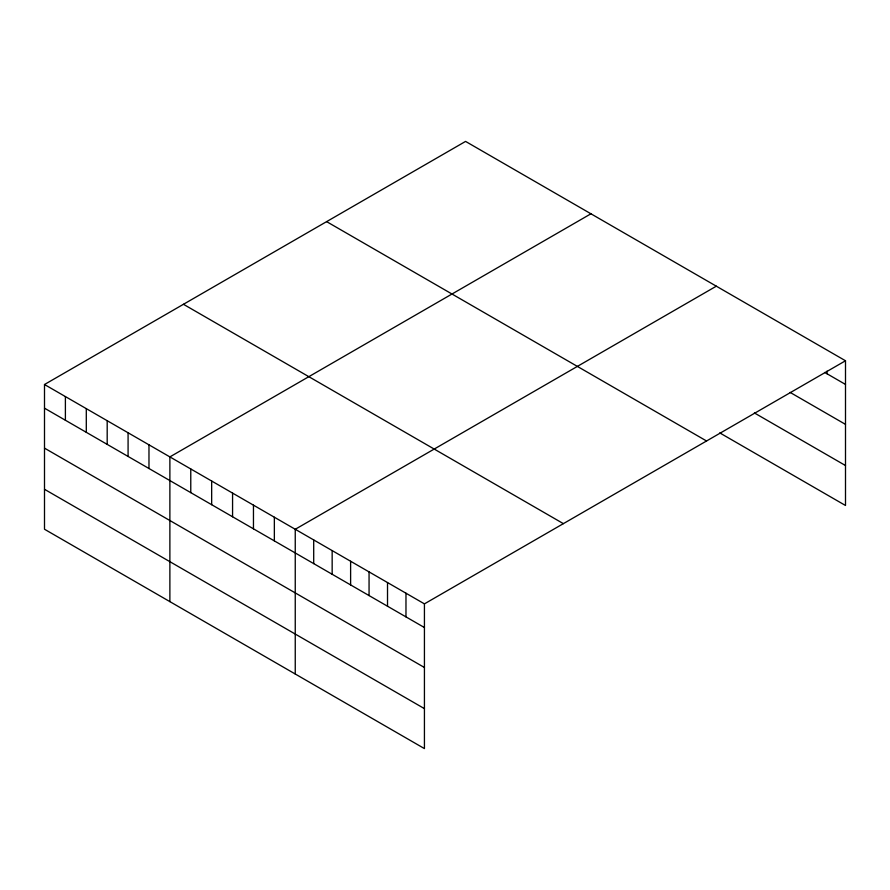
<?xml version="1.0" encoding="UTF-8"?>
<svg xmlns="http://www.w3.org/2000/svg" width="890" height="890" viewBox="0 0 890 890"><rect width="100%" height="100%" fill="white"/><g stroke="black" fill="none" stroke-linecap="round" stroke-linejoin="round"><path stroke-width="1.33" d="M845.5 360.762L424.43 603.865L424.43 748.59L44.5 529.239L44.5 384.513L465.57 141.41L845.5 360.762L845.5 505.487L719.788 432.907M590.949 213.789L169.879 456.904L169.879 601.629M716.328 286.18L295.246 529.283L295.246 674.008M824.741 372.443L845.5 384.435M790.142 392.412L845.5 424.374M754.386 412.938L845.5 465.537M326.619 221.632L706.549 440.984M183.451 304.291L563.381 523.643M44.5 384.513L424.43 603.865M44.5 408.187L424.43 627.539M44.5 448.137L424.43 667.489M44.5 489.289L424.43 708.64M827.044 371.141L827.044 373.778M405.974 593.207L405.974 616.881M387.517 582.549L387.517 606.223M369.061 571.903L369.061 595.577M350.616 561.245L350.616 584.919M332.159 550.587L332.159 574.261M313.703 539.941L313.703 563.615M274.354 517.224L274.354 540.898M253.461 505.153L253.461 528.827M232.568 493.093L232.568 516.767M211.664 481.023L211.664 504.697M190.772 468.963L190.772 492.637M148.975 444.833L148.975 468.507M128.082 432.774L128.082 456.448M107.189 420.703L107.189 444.377M86.297 408.644L86.297 432.318M65.393 396.573L65.393 420.247"/></g></svg>
